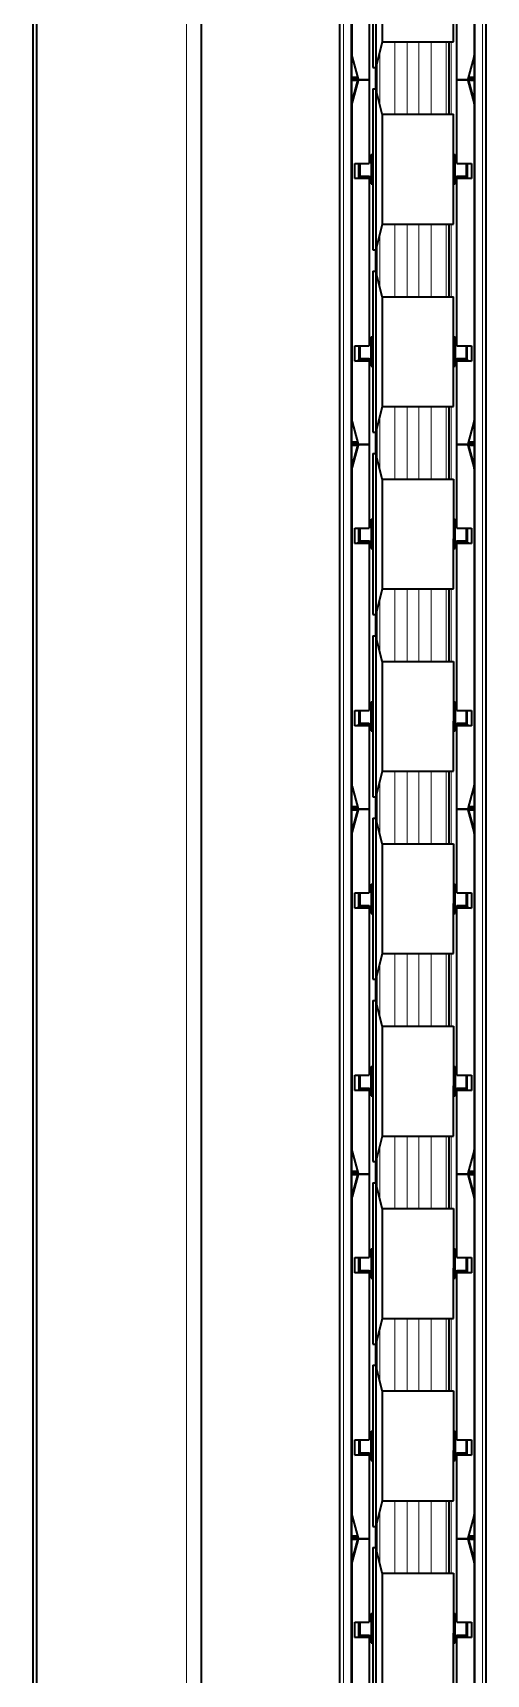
# Model space of a CAD drawing. Header units: inches. Extents: x 185496 to 352137, y 107182 to 179410.
# Drawn here: x 235319.7 to 235443.7, y 164242.8 to 164691.1 of the extents above; entities that cross this region are included whole.
import ezdxf

# ---------------------------------------------------------------- set-up
doc = ezdxf.new("R2010")
doc.units = ezdxf.units.IN
doc.header["$MEASUREMENT"] = 0

# ---------------------------------------------------------------- blocks, each defined once
blk = doc.blocks.new('liaojia')
at = {"color": 7, "lineweight": 35}
for p, q in [((800186.27, -280753.72), (800186.27, -279353.72)), ((800187.27, -280753.72), (800187.27, -279353.72)), ((800186.27, -280708.72), (800186.27, -279398.72)), ((800063.27, -279446.99), (800063.27, -280642.43)), ((800066.47, -279446.92), (800066.47, -280642.36)), ((800141.27, -280708.72), (800141.27, -279448.77)), ((800063.27, -279449.31), (800063.27, -280642.59)), ((800103.27, -279464.13), (800103.27, -280642.43))]:
    blk.add_line(p, q, dxfattribs=at)
at = {"color": 7, "lineweight": 13}
for p, q in [((800064.27, -279446.91), (800064.27, -280642.34)), ((800066.27, -279446.91), (800066.27, -280642.34)), ((800145.27, -280708.72), (800145.27, -279448.77)), ((800100.27, -279465.13), (800100.27, -280642.34)), ((800102.27, -279465.13), (800102.27, -280642.34))]:
    blk.add_line(p, q, dxfattribs=at)
at = {"color": 7, "lineweight": 35, "ltscale": 0.212965}
for p, q in [((800066.47, -279752.99), (800066.47, -279838.17)), ((800100.07, -279838.17), (800100.07, -279752.99)), ((800066.47, -279852.6), (800066.47, -279937.79)), ((800100.07, -279937.79), (800100.07, -279852.6)), ((800066.47, -279952.22), (800066.47, -280037.41)), ((800100.07, -280037.41), (800100.07, -279952.22)), ((800066.47, -280051.84), (800066.47, -280137.03)), ((800100.07, -280137.03), (800100.07, -280051.84)), ((800066.47, -280151.46), (800066.47, -280236.65)), ((800100.07, -280236.65), (800100.07, -280151.46)), ((800066.47, -280251.08), (800066.47, -280336.27)), ((800100.07, -280336.27), (800100.07, -280251.08))]:
    blk.add_line(p, q, dxfattribs=at)
at = {"color": 7, "lineweight": 35, "ltscale": 0.114064}
for p, q in [((800071.27, -279772.77), (800071.27, -279818.39)), ((800095.27, -279818.39), (800095.27, -279772.77)), ((800071.27, -279872.38), (800071.27, -279918.01)), ((800095.27, -279918.01), (800095.27, -279872.38)), ((800071.27, -279972), (800071.27, -280017.63)), ((800095.27, -280017.63), (800095.27, -279972)), ((800071.27, -280071.62), (800071.27, -280117.25)), ((800095.27, -280117.25), (800095.27, -280071.62)), ((800071.27, -280171.24), (800071.27, -280216.87)), ((800095.27, -280216.87), (800095.27, -280171.24))]:
    blk.add_line(p, q, dxfattribs=at)
at = {"color": 7, "lineweight": 35, "ltscale": 0.050206}
for p, q in [((800093.47, -279819.04), (800093.47, -279798.96)), ((800094.27, -279819.04), (800094.27, -279798.96)), ((800093.47, -279868.85), (800093.47, -279848.77)), ((800094.27, -279868.85), (800094.27, -279848.77)), ((800093.47, -279918.66), (800093.47, -279898.58)), ((800094.27, -279918.66), (800094.27, -279898.58)), ((800093.47, -279968.47), (800093.47, -279948.39)), ((800094.27, -279968.47), (800094.27, -279948.39)), ((800093.47, -280018.28), (800093.47, -279998.2)), ((800094.27, -280018.28), (800094.27, -279998.2)), ((800093.47, -280117.9), (800093.47, -280097.82)), ((800094.27, -280117.9), (800094.27, -280097.82)), ((800093.47, -280217.52), (800093.47, -280197.44)), ((800094.27, -280217.52), (800094.27, -280197.44))]:
    blk.add_line(p, q, dxfattribs=at)
at = {"color": 7, "lineweight": 35, "ltscale": 0.034232}
for p, q in [((800072.27, -279805.96), (800072.27, -279819.65)), ((800091.73, -279819.65), (800091.73, -279805.96)), ((800072.27, -279855.77), (800072.27, -279869.46)), ((800091.73, -279869.46), (800091.73, -279855.77)), ((800072.27, -279905.58), (800072.27, -279919.27)), ((800091.73, -279919.27), (800091.73, -279905.58)), ((800072.27, -279955.39), (800072.27, -279969.08)), ((800091.73, -279969.08), (800091.73, -279955.39)), ((800072.27, -280005.2), (800072.27, -280018.89)), ((800091.73, -280018.89), (800091.73, -280005.2)), ((800072.27, -280055.01), (800072.27, -280068.7)), ((800091.73, -280068.7), (800091.73, -280055.01)), ((800072.27, -280104.82), (800072.27, -280118.51)), ((800091.73, -280118.51), (800091.73, -280104.82)), ((800072.27, -280154.63), (800072.27, -280168.32)), ((800091.73, -280168.32), (800091.73, -280154.63)), ((800072.27, -280204.44), (800072.27, -280218.13)), ((800091.73, -280218.13), (800091.73, -280204.44)), ((800072.27, -280254.25), (800072.27, -280267.94)), ((800091.73, -280267.94), (800091.73, -280254.25))]:
    blk.add_line(p, q, dxfattribs=at)
at = {"color": 7, "lineweight": 35, "ltscale": 0.01046}
for p, q in [((800067.31, -279822.57), (800067.31, -279818.39)), ((800099.24, -279818.39), (800099.24, -279822.57)), ((800067.31, -279872.38), (800067.31, -279868.2)), ((800099.24, -279868.2), (800099.24, -279872.38)), ((800067.31, -279922.19), (800067.31, -279918.01)), ((800099.24, -279918.01), (800099.24, -279922.19)), ((800067.31, -279972), (800067.31, -279967.82)), ((800099.24, -279967.82), (800099.24, -279972)), ((800067.31, -280021.81), (800067.31, -280017.63)), ((800099.24, -280017.63), (800099.24, -280021.81)), ((800067.31, -280071.62), (800067.31, -280067.44)), ((800099.24, -280067.44), (800099.24, -280071.62)), ((800067.31, -280121.43), (800067.31, -280117.25)), ((800099.24, -280117.25), (800099.24, -280121.43)), ((800067.31, -280171.24), (800067.31, -280167.06)), ((800099.24, -280167.06), (800099.24, -280171.24)), ((800067.31, -280221.05), (800067.31, -280216.87)), ((800099.24, -280216.87), (800099.24, -280221.05))]:
    blk.add_line(p, q, dxfattribs=at)
at = {"color": 7, "lineweight": 35, "ltscale": 0.009914}
for p, q in [((800067.31, -279818.39), (800071.27, -279818.39)), ((800095.27, -279818.39), (800099.24, -279818.39)), ((800071.27, -279822.57), (800067.31, -279822.57)), ((800099.24, -279822.57), (800095.27, -279822.57)), ((800067.31, -279868.2), (800071.27, -279868.2)), ((800095.27, -279868.2), (800099.24, -279868.2)), ((800071.27, -279872.38), (800067.31, -279872.38)), ((800099.24, -279872.38), (800095.27, -279872.38)), ((800067.31, -279918.01), (800071.27, -279918.01)), ((800095.27, -279918.01), (800099.24, -279918.01)), ((800071.27, -279922.19), (800067.31, -279922.19)), ((800099.24, -279922.19), (800095.27, -279922.19)), ((800067.31, -279967.82), (800071.27, -279967.82)), ((800095.27, -279967.82), (800099.24, -279967.82)), ((800071.27, -279972), (800067.31, -279972)), ((800099.24, -279972), (800095.27, -279972)), ((800067.31, -280017.63), (800071.27, -280017.63)), ((800095.27, -280017.63), (800099.24, -280017.63)), ((800071.27, -280021.81), (800067.31, -280021.81)), ((800099.24, -280021.81), (800095.27, -280021.81)), ((800067.31, -280067.44), (800071.27, -280067.44)), ((800095.27, -280067.44), (800099.24, -280067.44)), ((800071.27, -280071.62), (800067.31, -280071.62)), ((800099.24, -280071.62), (800095.27, -280071.62)), ((800067.31, -280117.25), (800071.27, -280117.25)), ((800071.27, -280121.43), (800067.31, -280121.43)), ((800095.27, -280117.25), (800099.24, -280117.25)), ((800099.24, -280121.43), (800095.27, -280121.43)), ((800067.31, -280167.06), (800071.27, -280167.06)), ((800095.27, -280167.06), (800099.24, -280167.06)), ((800071.27, -280171.24), (800067.31, -280171.24)), ((800099.24, -280171.24), (800095.27, -280171.24)), ((800067.31, -280216.87), (800071.27, -280216.87)), ((800095.27, -280216.87), (800099.24, -280216.87)), ((800071.27, -280221.05), (800067.31, -280221.05)), ((800099.24, -280221.05), (800095.27, -280221.05))]:
    blk.add_line(p, q, dxfattribs=at)
at = {"color": 7, "lineweight": 35, "ltscale": 0.002965}
for p, q in [((800068.47, -279818.61), (800067.31, -279818.39)), ((800099.24, -279818.39), (800098.07, -279818.61)), ((800068.47, -279868.42), (800067.31, -279868.2)), ((800099.24, -279868.2), (800098.07, -279868.42)), ((800068.47, -279918.23), (800067.31, -279918.01)), ((800099.24, -279918.01), (800098.07, -279918.23)), ((800068.47, -279968.04), (800067.31, -279967.82)), ((800099.24, -279967.82), (800098.07, -279968.04)), ((800068.47, -280017.85), (800067.31, -280017.63)), ((800099.24, -280017.63), (800098.07, -280017.85)), ((800068.47, -280067.66), (800067.31, -280067.44)), ((800099.24, -280067.44), (800098.07, -280067.66)), ((800068.47, -280117.47), (800067.31, -280117.25)), ((800099.24, -280117.25), (800098.07, -280117.47)), ((800068.47, -280167.28), (800067.31, -280167.06)), ((800099.24, -280167.06), (800098.07, -280167.28)), ((800068.47, -280217.09), (800067.31, -280216.87)), ((800099.24, -280216.87), (800098.07, -280217.09))]:
    blk.add_line(p, q, dxfattribs=at)
at = {"color": 7, "lineweight": 35, "ltscale": 0.007}
for p, q in [((800068.47, -279818.61), (800071.27, -279818.61)), ((800098.07, -279818.61), (800095.27, -279818.61)), ((800068.47, -279868.42), (800071.27, -279868.42)), ((800095.27, -279868.42), (800098.07, -279868.42)), ((800068.47, -279918.23), (800071.27, -279918.23)), ((800098.07, -279918.23), (800095.27, -279918.23)), ((800068.47, -279968.04), (800071.27, -279968.04)), ((800095.27, -279968.04), (800098.07, -279968.04)), ((800068.47, -280017.85), (800071.27, -280017.85)), ((800098.07, -280017.85), (800095.27, -280017.85)), ((800068.47, -280067.66), (800071.27, -280067.66)), ((800095.27, -280067.66), (800098.07, -280067.66)), ((800068.47, -280117.47), (800071.27, -280117.47)), ((800098.07, -280117.47), (800095.27, -280117.47)), ((800068.47, -280167.28), (800071.27, -280167.28)), ((800095.27, -280167.28), (800098.07, -280167.28)), ((800068.47, -280217.09), (800071.27, -280217.09)), ((800098.07, -280217.09), (800095.27, -280217.09))]:
    blk.add_line(p, q, dxfattribs=at)
at = {"color": 7, "lineweight": 35, "ltscale": 0.009915}
for p, q in [((800068.47, -279822.57), (800068.47, -279818.61)), ((800098.07, -279818.61), (800098.07, -279822.57)), ((800068.47, -279868.42), (800068.47, -279872.38)), ((800098.07, -279872.38), (800098.07, -279868.42)), ((800068.47, -279922.19), (800068.47, -279918.23)), ((800098.07, -279918.23), (800098.07, -279922.19)), ((800068.47, -279968.04), (800068.47, -279972)), ((800098.07, -279972), (800098.07, -279968.04)), ((800068.47, -280021.81), (800068.47, -280017.85)), ((800098.07, -280017.85), (800098.07, -280021.81)), ((800068.47, -280067.66), (800068.47, -280071.62)), ((800098.07, -280071.62), (800098.07, -280067.66)), ((800068.47, -280121.43), (800068.47, -280117.47)), ((800098.07, -280117.47), (800098.07, -280121.43)), ((800068.47, -280167.28), (800068.47, -280171.24)), ((800098.07, -280171.24), (800098.07, -280167.28)), ((800068.47, -280221.05), (800068.47, -280217.09)), ((800098.07, -280217.09), (800098.07, -280221.05))]:
    blk.add_line(p, q, dxfattribs=at)
at = {"color": 7, "lineweight": 35, "ltscale": 0.000749969}
for p, q in [((800068.47, -279819.07), (800068.77, -279819.07)), ((800097.77, -279819.07), (800098.07, -279819.07)), ((800068.77, -279868.88), (800068.47, -279868.88)), ((800097.77, -279868.88), (800098.07, -279868.88)), ((800068.47, -279918.69), (800068.77, -279918.69)), ((800097.77, -279918.69), (800098.07, -279918.69)), ((800068.77, -279968.5), (800068.47, -279968.5)), ((800097.77, -279968.5), (800098.07, -279968.5)), ((800068.47, -280018.31), (800068.77, -280018.31)), ((800097.77, -280018.31), (800098.07, -280018.31)), ((800068.77, -280068.12), (800068.47, -280068.12)), ((800097.77, -280068.12), (800098.07, -280068.12)), ((800068.47, -280117.93), (800068.77, -280117.93)), ((800097.77, -280117.93), (800098.07, -280117.93)), ((800068.77, -280167.74), (800068.47, -280167.74)), ((800097.77, -280167.74), (800098.07, -280167.74)), ((800068.47, -280217.55), (800068.77, -280217.55)), ((800097.77, -280217.55), (800098.07, -280217.55))]:
    blk.add_line(p, q, dxfattribs=at)
at = {"color": 7, "lineweight": 35, "ltscale": 0.00625}
for p, q in [((800071.27, -279819.07), (800068.77, -279819.07)), ((800097.77, -279819.07), (800095.27, -279819.07)), ((800071.27, -279868.88), (800068.77, -279868.88)), ((800097.77, -279868.88), (800095.27, -279868.88)), ((800071.27, -279918.69), (800068.77, -279918.69)), ((800097.77, -279918.69), (800095.27, -279918.69)), ((800071.27, -279968.5), (800068.77, -279968.5)), ((800097.77, -279968.5), (800095.27, -279968.5)), ((800071.27, -280018.31), (800068.77, -280018.31)), ((800097.77, -280018.31), (800095.27, -280018.31)), ((800071.27, -280068.12), (800068.77, -280068.12)), ((800097.77, -280068.12), (800095.27, -280068.12)), ((800071.27, -280117.93), (800068.77, -280117.93)), ((800097.77, -280117.93), (800095.27, -280117.93)), ((800071.27, -280167.74), (800068.77, -280167.74)), ((800097.77, -280167.74), (800095.27, -280167.74)), ((800071.27, -280217.55), (800068.77, -280217.55)), ((800097.77, -280217.55), (800095.27, -280217.55))]:
    blk.add_line(p, q, dxfattribs=at)
at = {"color": 7, "lineweight": 35, "ltscale": 0.004288}
for p, q in [((800068.77, -279820.78), (800068.77, -279819.07)), ((800097.77, -279819.07), (800097.77, -279820.78))]:
    blk.add_line(p, q, dxfattribs=at)
at = {"color": 7, "lineweight": 35, "ltscale": 0.004478}
for p, q in [((800068.77, -279822.57), (800068.77, -279820.78)), ((800097.77, -279820.78), (800097.77, -279822.57)), ((800068.77, -279872.38), (800068.77, -279870.59)), ((800097.77, -279870.59), (800097.77, -279872.38)), ((800068.77, -279922.19), (800068.77, -279920.4)), ((800097.77, -279920.4), (800097.77, -279922.19)), ((800068.77, -279972), (800068.77, -279970.21)), ((800097.77, -279970.21), (800097.77, -279972)), ((800068.77, -280021.81), (800068.77, -280020.02)), ((800097.77, -280020.02), (800097.77, -280021.81)), ((800068.77, -280071.62), (800068.77, -280069.83)), ((800097.77, -280069.83), (800097.77, -280071.62)), ((800068.77, -280121.43), (800068.77, -280119.64)), ((800097.77, -280119.64), (800097.77, -280121.43)), ((800068.77, -280171.24), (800068.77, -280169.45)), ((800097.77, -280169.45), (800097.77, -280171.24)), ((800068.77, -280221.05), (800068.77, -280219.26)), ((800097.77, -280219.26), (800097.77, -280221.05))]:
    blk.add_line(p, q, dxfattribs=at)
at = {"color": 7, "lineweight": 35, "ltscale": 0.000555038}
for p, q in [((800071.27, -279818.39), (800071.27, -279818.61)), ((800095.27, -279818.61), (800095.27, -279818.39))]:
    blk.add_line(p, q, dxfattribs=at)
at = {"color": 7, "lineweight": 35, "ltscale": 0.001138}
for p, q in [((800071.27, -279818.61), (800071.27, -279819.07)), ((800095.27, -279819.07), (800095.27, -279818.61)), ((800071.27, -279868.42), (800071.27, -279868.88)), ((800095.27, -279868.88), (800095.27, -279868.42)), ((800071.27, -279918.23), (800071.27, -279918.69)), ((800095.27, -279918.69), (800095.27, -279918.23)), ((800071.27, -279968.04), (800071.27, -279968.5)), ((800095.27, -279968.5), (800095.27, -279968.04)), ((800071.27, -280017.85), (800071.27, -280018.31)), ((800095.27, -280018.31), (800095.27, -280017.85)), ((800071.27, -280067.66), (800071.27, -280068.12)), ((800095.27, -280068.12), (800095.27, -280067.66)), ((800071.27, -280117.47), (800071.27, -280117.93)), ((800095.27, -280117.93), (800095.27, -280117.47)), ((800071.27, -280167.28), (800071.27, -280167.74)), ((800095.27, -280167.74), (800095.27, -280167.28)), ((800071.27, -280217.09), (800071.27, -280217.55)), ((800095.27, -280217.55), (800095.27, -280217.09))]:
    blk.add_line(p, q, dxfattribs=at)
at = {"color": 7, "lineweight": 35, "ltscale": 0.00125}
for p, q in [((800071.77, -279818.96), (800071.27, -279818.96)), ((800072.27, -279816.96), (800071.77, -279816.96)), ((800094.77, -279816.96), (800094.27, -279816.96)), ((800095.27, -279818.96), (800094.77, -279818.96)), ((800071.77, -279822.96), (800071.27, -279822.96)), ((800072.27, -279824.96), (800071.77, -279824.96)), ((800094.77, -279824.96), (800094.27, -279824.96)), ((800095.27, -279822.96), (800094.77, -279822.96)), ((800071.77, -279868.77), (800071.27, -279868.77)), ((800072.27, -279866.77), (800071.77, -279866.77)), ((800094.77, -279866.77), (800094.27, -279866.77)), ((800095.27, -279868.77), (800094.77, -279868.77)), ((800071.77, -279872.77), (800071.27, -279872.77)), ((800072.27, -279874.77), (800071.77, -279874.77)), ((800094.77, -279874.77), (800094.27, -279874.77)), ((800095.27, -279872.77), (800094.77, -279872.77)), ((800071.77, -279918.58), (800071.27, -279918.58)), ((800072.27, -279916.58), (800071.77, -279916.58)), ((800094.77, -279916.58), (800094.27, -279916.58)), ((800095.27, -279918.58), (800094.77, -279918.58)), ((800071.77, -279922.58), (800071.27, -279922.58)), ((800095.27, -279922.58), (800094.77, -279922.58)), ((800072.27, -279924.58), (800071.77, -279924.58)), ((800094.77, -279924.58), (800094.27, -279924.58)), ((800071.77, -279968.39), (800071.27, -279968.39)), ((800072.27, -279966.39), (800071.77, -279966.39)), ((800094.77, -279966.39), (800094.27, -279966.39)), ((800095.27, -279968.39), (800094.77, -279968.39)), ((800071.77, -279972.39), (800071.27, -279972.39)), ((800095.27, -279972.39), (800094.77, -279972.39)), ((800072.27, -279974.39), (800071.77, -279974.39)), ((800094.77, -279974.39), (800094.27, -279974.39)), ((800071.77, -280018.2), (800071.27, -280018.2)), ((800072.27, -280016.2), (800071.77, -280016.2)), ((800094.77, -280016.2), (800094.27, -280016.2)), ((800095.27, -280018.2), (800094.77, -280018.2)), ((800071.77, -280022.2), (800071.27, -280022.2)), ((800095.27, -280022.2), (800094.77, -280022.2)), ((800072.27, -280024.2), (800071.77, -280024.2)), ((800094.77, -280024.2), (800094.27, -280024.2)), ((800072.27, -280066.01), (800071.77, -280066.01)), ((800094.77, -280066.01), (800094.27, -280066.01)), ((800071.77, -280068.01), (800071.27, -280068.01)), ((800071.77, -280072.01), (800071.27, -280072.01)), ((800095.27, -280068.01), (800094.77, -280068.01)), ((800095.27, -280072.01), (800094.77, -280072.01)), ((800072.27, -280074.01), (800071.77, -280074.01)), ((800094.77, -280074.01), (800094.27, -280074.01)), ((800072.27, -280115.82), (800071.77, -280115.82)), ((800094.77, -280115.82), (800094.27, -280115.82)), ((800071.77, -280117.82), (800071.27, -280117.82)), ((800095.27, -280117.82), (800094.77, -280117.82)), ((800071.77, -280121.82), (800071.27, -280121.82)), ((800072.27, -280123.82), (800071.77, -280123.82)), ((800094.77, -280123.82), (800094.27, -280123.82)), ((800095.27, -280121.82), (800094.77, -280121.82)), ((800072.27, -280165.63), (800071.77, -280165.63)), ((800094.77, -280165.63), (800094.27, -280165.63)), ((800071.77, -280167.63), (800071.27, -280167.63)), ((800095.27, -280167.63), (800094.77, -280167.63)), ((800071.77, -280171.63), (800071.27, -280171.63)), ((800072.27, -280173.63), (800071.77, -280173.63)), ((800094.77, -280173.63), (800094.27, -280173.63)), ((800095.27, -280171.63), (800094.77, -280171.63)), ((800072.27, -280215.44), (800071.77, -280215.44)), ((800094.77, -280215.44), (800094.27, -280215.44)), ((800071.77, -280217.44), (800071.27, -280217.44)), ((800095.27, -280217.44), (800094.77, -280217.44)), ((800071.77, -280221.44), (800071.27, -280221.44)), ((800072.27, -280223.44), (800071.77, -280223.44)), ((800094.77, -280223.44), (800094.27, -280223.44)), ((800095.27, -280221.44), (800094.77, -280221.44))]:
    blk.add_line(p, q, dxfattribs=at)
at = {"color": 7, "lineweight": 35, "ltscale": 0.009129}
for p, q in [((800071.77, -279816.96), (800071.77, -279820.61)), ((800094.77, -279820.61), (800094.77, -279816.96)), ((800071.77, -280016.2), (800071.77, -280019.85)), ((800094.77, -280019.85), (800094.77, -280016.2)), ((800071.77, -280215.44), (800071.77, -280219.09)), ((800094.77, -280219.09), (800094.77, -280215.44))]:
    blk.add_line(p, q, dxfattribs=at)
at = {"color": 7, "lineweight": 35, "ltscale": 0.010872}
for p, q in [((800071.77, -279820.61), (800071.77, -279824.96)), ((800094.77, -279824.96), (800094.77, -279820.61)), ((800071.77, -279874.77), (800071.77, -279870.42)), ((800094.77, -279870.42), (800094.77, -279874.77)), ((800071.77, -279920.23), (800071.77, -279924.58)), ((800094.77, -279924.58), (800094.77, -279920.23)), ((800071.77, -279974.39), (800071.77, -279970.04)), ((800094.77, -279970.04), (800094.77, -279974.39)), ((800071.77, -280019.85), (800071.77, -280024.2)), ((800094.77, -280024.2), (800094.77, -280019.85)), ((800071.77, -280074.01), (800071.77, -280069.66)), ((800094.77, -280069.66), (800094.77, -280074.01)), ((800071.77, -280119.47), (800071.77, -280123.82)), ((800094.77, -280123.82), (800094.77, -280119.47)), ((800071.77, -280173.63), (800071.77, -280169.28)), ((800094.77, -280169.28), (800094.77, -280173.63)), ((800071.77, -280219.09), (800071.77, -280223.44)), ((800094.77, -280223.44), (800094.77, -280219.09))]:
    blk.add_line(p, q, dxfattribs=at)
at = {"color": 7, "lineweight": 35, "ltscale": 0.040768}
for p, q in [((800072.27, -279835.96), (800072.27, -279819.65)), ((800091.73, -279835.96), (800091.73, -279819.65)), ((800072.27, -279885.77), (800072.27, -279869.46)), ((800091.73, -279885.77), (800091.73, -279869.46)), ((800072.27, -279935.58), (800072.27, -279919.27)), ((800091.73, -279935.58), (800091.73, -279919.27)), ((800072.27, -279985.39), (800072.27, -279969.08)), ((800091.73, -279985.39), (800091.73, -279969.08)), ((800072.27, -280035.2), (800072.27, -280018.89)), ((800091.73, -280035.2), (800091.73, -280018.89)), ((800072.27, -280085.01), (800072.27, -280068.7)), ((800091.73, -280085.01), (800091.73, -280068.7)), ((800072.27, -280134.82), (800072.27, -280118.51)), ((800091.73, -280134.82), (800091.73, -280118.51)), ((800072.27, -280168.32), (800072.27, -280184.63)), ((800091.73, -280184.63), (800091.73, -280168.32)), ((800072.27, -280218.13), (800072.27, -280234.44)), ((800091.73, -280234.44), (800091.73, -280218.13))]:
    blk.add_line(p, q, dxfattribs=at)
at = {"color": 7, "lineweight": 35, "ltscale": 0.059793}
for p, q in [((800093.47, -279842.96), (800093.47, -279819.04)), ((800094.27, -279842.96), (800094.27, -279819.04)), ((800093.47, -279892.77), (800093.47, -279868.85)), ((800094.27, -279892.77), (800094.27, -279868.85)), ((800093.47, -279942.58), (800093.47, -279918.66)), ((800094.27, -279942.58), (800094.27, -279918.66)), ((800093.47, -279992.39), (800093.47, -279968.47)), ((800094.27, -279992.39), (800094.27, -279968.47)), ((800093.47, -280092.01), (800093.47, -280068.09)), ((800094.27, -280092.01), (800094.27, -280068.09)), ((800093.47, -280191.63), (800093.47, -280167.71)), ((800094.27, -280191.63), (800094.27, -280167.71))]:
    blk.add_line(p, q, dxfattribs=at)
at = {"color": 7, "lineweight": 35, "ltscale": 0.057032}
for p, q in [((800071.27, -279822.57), (800071.27, -279845.39)), ((800095.27, -279845.39), (800095.27, -279822.57)), ((800071.27, -279845.39), (800071.27, -279868.2)), ((800095.27, -279868.2), (800095.27, -279845.39)), ((800071.27, -279922.19), (800071.27, -279945.01)), ((800095.27, -279945.01), (800095.27, -279922.19)), ((800071.27, -279945.01), (800071.27, -279967.82)), ((800095.27, -279967.82), (800095.27, -279945.01)), ((800071.27, -280021.81), (800071.27, -280044.63)), ((800095.27, -280044.63), (800095.27, -280021.81)), ((800071.27, -280044.63), (800071.27, -280067.44)), ((800095.27, -280067.44), (800095.27, -280044.63)), ((800071.27, -280121.43), (800071.27, -280144.25)), ((800095.27, -280144.25), (800095.27, -280121.43)), ((800071.27, -280144.25), (800071.27, -280167.06)), ((800095.27, -280167.06), (800095.27, -280144.25)), ((800071.27, -280221.05), (800071.27, -280243.87)), ((800095.27, -280243.87), (800095.27, -280221.05)), ((800071.27, -280243.87), (800071.27, -280266.68)), ((800095.27, -280266.68), (800095.27, -280243.87))]:
    blk.add_line(p, q, dxfattribs=at)
at = {"color": 7, "lineweight": 35, "ltscale": 4.15802e-05}
for p, q in [((800066.47, -279838.17), (800066.47, -279838.19)), ((800066.47, -279937.79), (800066.47, -279937.81)), ((800066.47, -280137.03), (800066.47, -280137.05))]:
    blk.add_line(p, q, dxfattribs=at)
at = {"color": 7, "lineweight": 35, "ltscale": 0.048637}
for p, q in [((800091.73, -279835.96), (800072.27, -279835.96)), ((800091.73, -279855.77), (800072.27, -279855.77)), ((800091.73, -279885.77), (800072.27, -279885.77)), ((800091.73, -279905.58), (800072.27, -279905.58)), ((800091.73, -279935.58), (800072.27, -279935.58)), ((800091.73, -279955.39), (800072.27, -279955.39)), ((800091.73, -279985.39), (800072.27, -279985.39)), ((800091.73, -280005.2), (800072.27, -280005.2)), ((800091.73, -280035.2), (800072.27, -280035.2)), ((800091.73, -280055.01), (800072.27, -280055.01)), ((800091.73, -280085.01), (800072.27, -280085.01)), ((800091.73, -280104.82), (800072.27, -280104.82)), ((800091.73, -280134.82), (800072.27, -280134.82)), ((800091.73, -280154.63), (800072.27, -280154.63)), ((800091.73, -280184.63), (800072.27, -280184.63)), ((800091.73, -280204.44), (800072.27, -280204.44)), ((800091.73, -280234.44), (800072.27, -280234.44)), ((800091.73, -280254.25), (800072.27, -280254.25))]:
    blk.add_line(p, q, dxfattribs=at)
at = {"color": 7, "lineweight": 13, "ltscale": 0.049524}
for p, q in [((800072.87, -279835.96), (800072.87, -279855.77)), ((800074.19, -279835.96), (800074.19, -279855.77)), ((800078.31, -279835.96), (800078.31, -279855.77)), ((800081.67, -279835.96), (800081.67, -279855.77)), ((800084.88, -279835.96), (800084.88, -279855.77)), ((800088.24, -279835.96), (800088.24, -279855.77)), ((800072.87, -279885.77), (800072.87, -279905.58)), ((800074.19, -279885.77), (800074.19, -279905.58)), ((800078.31, -279885.77), (800078.31, -279905.58)), ((800081.67, -279885.77), (800081.67, -279905.58)), ((800084.88, -279885.77), (800084.88, -279905.58)), ((800088.24, -279885.77), (800088.24, -279905.58)), ((800072.87, -279935.58), (800072.87, -279955.39)), ((800074.19, -279935.58), (800074.19, -279955.39)), ((800078.31, -279935.58), (800078.31, -279955.39)), ((800081.67, -279935.58), (800081.67, -279955.39)), ((800084.88, -279935.58), (800084.88, -279955.39)), ((800088.24, -279935.58), (800088.24, -279955.39)), ((800072.87, -279985.39), (800072.87, -280005.2)), ((800074.19, -279985.39), (800074.19, -280005.2)), ((800078.31, -279985.39), (800078.31, -280005.2)), ((800081.67, -279985.39), (800081.67, -280005.2)), ((800084.88, -279985.39), (800084.88, -280005.2)), ((800088.24, -279985.39), (800088.24, -280005.2)), ((800072.87, -280035.2), (800072.87, -280055.01)), ((800074.19, -280035.2), (800074.19, -280055.01)), ((800078.31, -280035.2), (800078.31, -280055.01)), ((800081.67, -280035.2), (800081.67, -280055.01)), ((800084.88, -280035.2), (800084.88, -280055.01)), ((800088.24, -280035.2), (800088.24, -280055.01)), ((800072.87, -280085.01), (800072.87, -280104.82)), ((800074.19, -280085.01), (800074.19, -280104.82)), ((800078.31, -280085.01), (800078.31, -280104.82)), ((800081.67, -280085.01), (800081.67, -280104.82)), ((800084.88, -280085.01), (800084.88, -280104.82)), ((800088.24, -280085.01), (800088.24, -280104.82)), ((800072.87, -280134.82), (800072.87, -280154.63)), ((800074.19, -280134.82), (800074.19, -280154.63)), ((800078.31, -280134.82), (800078.31, -280154.63)), ((800081.67, -280134.82), (800081.67, -280154.63)), ((800084.88, -280134.82), (800084.88, -280154.63)), ((800088.24, -280134.82), (800088.24, -280154.63)), ((800072.87, -280184.63), (800072.87, -280204.44)), ((800074.19, -280184.63), (800074.19, -280204.44)), ((800078.31, -280184.63), (800078.31, -280204.44)), ((800081.67, -280184.63), (800081.67, -280204.44)), ((800084.88, -280184.63), (800084.88, -280204.44)), ((800088.24, -280184.63), (800088.24, -280204.44)), ((800072.87, -280234.44), (800072.87, -280254.25)), ((800074.19, -280234.44), (800074.19, -280254.25)), ((800078.31, -280234.44), (800078.31, -280254.25)), ((800081.67, -280234.44), (800081.67, -280254.25)), ((800084.88, -280234.44), (800084.88, -280254.25)), ((800088.24, -280234.44), (800088.24, -280254.25))]:
    blk.add_line(p, q, dxfattribs=at)
at = {"color": 7, "lineweight": 35, "ltscale": 0.049524}
for p, q in [((800073.37, -279835.96), (800073.37, -279855.77)), ((800073.37, -279885.77), (800073.37, -279905.58)), ((800073.37, -279935.58), (800073.37, -279955.39)), ((800073.37, -279985.39), (800073.37, -280005.2)), ((800073.37, -280035.2), (800073.37, -280055.01)), ((800073.37, -280085.01), (800073.37, -280104.82)), ((800073.37, -280134.82), (800073.37, -280154.63)), ((800073.37, -280184.63), (800073.37, -280204.44)), ((800073.37, -280234.44), (800073.37, -280254.25))]:
    blk.add_line(p, q, dxfattribs=at)
at = {"color": 7, "lineweight": 35, "ltscale": 0.018036}
for p, q in [((800091.73, -279835.96), (800093.47, -279842.96)), ((800091.73, -279855.77), (800093.47, -279848.77)), ((800091.73, -279885.77), (800093.47, -279892.77)), ((800091.73, -279905.58), (800093.47, -279898.58)), ((800091.73, -279935.58), (800093.47, -279942.58)), ((800091.73, -279955.39), (800093.47, -279948.39)), ((800091.73, -279985.39), (800093.47, -279992.39)), ((800091.73, -280005.2), (800093.47, -279998.2)), ((800091.73, -280035.2), (800093.47, -280042.2)), ((800091.73, -280055.01), (800093.47, -280048.01)), ((800091.73, -280085.01), (800093.47, -280092.01)), ((800091.73, -280104.82), (800093.47, -280097.82)), ((800091.73, -280134.82), (800093.47, -280141.82)), ((800091.73, -280154.63), (800093.47, -280147.63)), ((800091.73, -280184.63), (800093.47, -280191.63)), ((800091.73, -280204.44), (800093.47, -280197.44)), ((800091.73, -280234.44), (800093.47, -280241.44)), ((800091.73, -280254.25), (800093.47, -280247.25))]:
    blk.add_line(p, q, dxfattribs=at)
at = {"color": 7, "lineweight": 13, "ltscale": 0.036825}
for p, q in [((800092.36, -279838.5), (800092.36, -279853.23)), ((800092.36, -279888.31), (800092.36, -279903.04)), ((800092.36, -279938.12), (800092.36, -279952.85)), ((800092.36, -279987.93), (800092.36, -280002.66)), ((800092.36, -280037.74), (800092.36, -280052.47)), ((800092.36, -280087.55), (800092.36, -280102.28)), ((800092.36, -280137.36), (800092.36, -280152.09)), ((800092.36, -280187.17), (800092.36, -280201.9)), ((800092.36, -280236.98), (800092.36, -280251.71))]:
    blk.add_line(p, q, dxfattribs=at)
at = {"color": 7, "lineweight": 35, "ltscale": 0.000675201}
blk.add_line((800100.07, -279838.44), (800100.07, -279838.17), dxfattribs=at)
at = {"color": 7, "lineweight": 35, "ltscale": 0.036052}
for p, q in [((800100.07, -279838.18), (800100.07, -279852.6)), ((800100.07, -279937.8), (800100.07, -279952.22)), ((800100.07, -280037.42), (800100.07, -280051.84)), ((800100.07, -280137.04), (800100.07, -280151.46)), ((800100.07, -280236.66), (800100.07, -280251.08))]:
    blk.add_line(p, q, dxfattribs=at)
at = {"color": 7, "lineweight": 35, "ltscale": 0.015631}
for p, q in [((800066.61, -279839.2), (800068.23, -279845.24)), ((800098.31, -279845.24), (800099.94, -279839.2)), ((800068.23, -279845.54), (800066.61, -279851.57)), ((800099.94, -279851.57), (800098.31, -279845.54)), ((800066.61, -279938.82), (800068.23, -279944.86)), ((800098.31, -279944.86), (800099.94, -279938.82)), ((800068.23, -279945.15), (800066.61, -279951.19)), ((800099.94, -279951.19), (800098.31, -279945.15)), ((800066.61, -280038.44), (800068.23, -280044.48)), ((800098.31, -280044.48), (800099.94, -280038.44)), ((800068.23, -280044.77), (800066.61, -280050.81)), ((800099.94, -280050.81), (800098.31, -280044.77)), ((800066.61, -280138.06), (800068.23, -280144.1)), ((800098.31, -280144.1), (800099.94, -280138.06)), ((800068.23, -280144.39), (800066.61, -280150.43)), ((800099.94, -280150.43), (800098.31, -280144.39)), ((800066.61, -280237.68), (800068.23, -280243.72)), ((800098.31, -280243.72), (800099.94, -280237.68)), ((800068.23, -280244.01), (800066.61, -280250.05)), ((800099.94, -280250.05), (800098.31, -280244.01))]:
    blk.add_line(p, q, dxfattribs=at)
at = {"color": 7, "lineweight": 13, "ltscale": 0.000675201}
for p, q in [((800066.61, -279839.47), (800066.61, -279839.2)), ((800099.94, -279839.2), (800099.94, -279839.47))]:
    blk.add_line(p, q, dxfattribs=at)
at = {"color": 7, "lineweight": 35, "ltscale": 0.014724}
for p, q in [((800068.14, -279845.16), (800066.61, -279839.47)), ((800099.94, -279839.47), (800098.41, -279845.16)), ((800068.14, -279944.78), (800066.61, -279939.09)), ((800099.94, -279939.09), (800098.41, -279944.78)), ((800068.14, -280243.64), (800066.61, -280237.95)), ((800099.94, -280237.95), (800098.41, -280243.64))]:
    blk.add_line(p, q, dxfattribs=at)
at = {"color": 7, "lineweight": 35, "ltscale": 0.020541}
for p, q in [((800093.17, -279841.75), (800093.17, -279849.97)), ((800093.17, -279891.56), (800093.17, -279899.78)), ((800093.17, -279941.37), (800093.17, -279949.59)), ((800093.17, -279991.18), (800093.17, -279999.4)), ((800093.17, -280040.99), (800093.17, -280049.21)), ((800093.17, -280090.8), (800093.17, -280099.02)), ((800093.17, -280140.61), (800093.17, -280148.83)), ((800093.17, -280190.42), (800093.17, -280198.64)), ((800093.17, -280240.23), (800093.17, -280248.45))]:
    blk.add_line(p, q, dxfattribs=at)
at = {"color": 7, "lineweight": 35, "ltscale": 0.002}
for p, q in [((800094.27, -279842.96), (800093.47, -279842.96)), ((800094.27, -279848.77), (800093.47, -279848.77)), ((800094.27, -279892.77), (800093.47, -279892.77)), ((800094.27, -279898.58), (800093.47, -279898.58)), ((800094.27, -279942.58), (800093.47, -279942.58)), ((800094.27, -279948.39), (800093.47, -279948.39)), ((800094.27, -279992.39), (800093.47, -279992.39)), ((800094.27, -279998.2), (800093.47, -279998.2)), ((800094.27, -280042.2), (800093.47, -280042.2)), ((800094.27, -280048.01), (800093.47, -280048.01)), ((800094.27, -280092.01), (800093.47, -280092.01)), ((800094.27, -280097.82), (800093.47, -280097.82)), ((800094.27, -280141.82), (800093.47, -280141.82)), ((800094.27, -280147.63), (800093.47, -280147.63)), ((800094.27, -280191.63), (800093.47, -280191.63)), ((800094.27, -280197.44), (800093.47, -280197.44)), ((800094.27, -280241.44), (800093.47, -280241.44)), ((800094.27, -280247.25), (800093.47, -280247.25))]:
    blk.add_line(p, q, dxfattribs=at)
at = {"color": 7, "lineweight": 13, "ltscale": 0.014524}
for p, q in [((800093.67, -279842.96), (800093.67, -279848.77)), ((800093.67, -279892.77), (800093.67, -279898.58)), ((800093.67, -279942.58), (800093.67, -279948.39)), ((800093.67, -279992.39), (800093.67, -279998.2)), ((800093.67, -280042.2), (800093.67, -280048.01)), ((800093.67, -280092.01), (800093.67, -280097.82)), ((800093.67, -280141.82), (800093.67, -280147.63)), ((800093.67, -280191.63), (800093.67, -280197.44)), ((800093.67, -280241.44), (800093.67, -280247.25))]:
    blk.add_line(p, q, dxfattribs=at)
at = {"color": 7, "lineweight": 35, "ltscale": 0.000635622}
for p, q in [((800066.54, -279845.16), (800066.47, -279844.91)), ((800066.47, -279846.4), (800066.54, -279846.16)), ((800100.07, -279844.91), (800100.01, -279845.16)), ((800100.01, -279846.16), (800100.07, -279846.4)), ((800066.54, -279944.78), (800066.47, -279944.53)), ((800100.07, -279944.53), (800100.01, -279944.78)), ((800066.47, -280045.64), (800066.54, -280045.4)), ((800100.01, -280045.4), (800100.07, -280045.64)), ((800066.47, -280244.88), (800066.54, -280244.63)), ((800100.01, -280244.63), (800100.07, -280244.88))]:
    blk.add_line(p, q, dxfattribs=at)
at = {"color": 7, "lineweight": 35, "ltscale": 0.001135}
for p, q in [((800066.47, -279845.48), (800066.6, -279845.92)), ((800099.95, -279845.92), (800100.07, -279845.48)), ((800066.47, -279945.1), (800066.6, -279945.54)), ((800099.95, -279945.54), (800100.07, -279945.1)), ((800066.47, -280044.72), (800066.6, -280045.16)), ((800099.95, -280045.16), (800100.07, -280044.72)), ((800066.47, -280144.34), (800066.6, -280144.78)), ((800099.95, -280144.78), (800100.07, -280144.34)), ((800066.47, -280243.96), (800066.6, -280244.4)), ((800099.95, -280244.4), (800100.07, -280243.96))]:
    blk.add_line(p, q, dxfattribs=at)
at = {"color": 7, "lineweight": 35, "ltscale": 0.004}
for p, q in [((800066.54, -279845.16), (800068.14, -279845.16)), ((800098.41, -279845.16), (800100.01, -279845.16)), ((800066.54, -279944.78), (800068.14, -279944.78)), ((800098.41, -279944.78), (800100.01, -279944.78)), ((800066.54, -280044.4), (800068.14, -280044.4)), ((800098.41, -280044.4), (800100.01, -280044.4)), ((800066.54, -280144.02), (800068.14, -280144.02)), ((800098.41, -280144.02), (800100.01, -280144.02)), ((800066.54, -280243.64), (800068.14, -280243.64)), ((800098.41, -280243.64), (800100.01, -280243.64))]:
    blk.add_line(p, q, dxfattribs=at)
at = {"color": 7, "lineweight": 35, "ltscale": 0.000696945}
for p, q in [((800066.54, -279845.44), (800066.54, -279845.16)), ((800100.01, -279845.16), (800100.01, -279845.44))]:
    blk.add_line(p, q, dxfattribs=at)
at = {"color": 7, "lineweight": 35, "ltscale": 0.004222}
for p, q in [((800068.23, -279845.44), (800066.54, -279845.44)), ((800100.01, -279845.44), (800098.32, -279845.44)), ((800068.23, -279945.06), (800066.54, -279945.06)), ((800100.01, -279945.06), (800098.32, -279945.06)), ((800068.23, -280044.68), (800066.54, -280044.68)), ((800100.01, -280044.68), (800098.32, -280044.68)), ((800068.23, -280144.3), (800066.54, -280144.3)), ((800100.01, -280144.3), (800098.32, -280144.3)), ((800068.23, -280243.92), (800066.54, -280243.92)), ((800100.01, -280243.92), (800098.32, -280243.92))]:
    blk.add_line(p, q, dxfattribs=at)
at = {"color": 7, "lineweight": 35, "ltscale": 0.00129}
for p, q in [((800066.67, -279845.94), (800066.54, -279845.44)), ((800100.01, -279845.44), (800099.87, -279845.94)), ((800066.67, -279945.56), (800066.54, -279945.06)), ((800100.01, -279945.06), (800099.87, -279945.56)), ((800066.67, -280045.18), (800066.54, -280044.68)), ((800100.01, -280044.68), (800099.87, -280045.18)), ((800066.67, -280144.8), (800066.54, -280144.3)), ((800100.01, -280144.3), (800099.87, -280144.8)), ((800066.67, -280244.41), (800066.54, -280243.92)), ((800100.01, -280243.92), (800099.87, -280244.41))]:
    blk.add_line(p, q, dxfattribs=at)
at = {"color": 7, "lineweight": 35, "ltscale": 0.003818}
for p, q in [((800068.07, -279846.16), (800066.54, -279846.16)), ((800100.01, -279846.16), (800098.48, -279846.16)), ((800068.07, -279945.78), (800066.54, -279945.78)), ((800100.01, -279945.78), (800098.48, -279945.78)), ((800068.07, -280045.4), (800066.54, -280045.4)), ((800100.01, -280045.4), (800098.48, -280045.4)), ((800068.07, -280145.01), (800066.54, -280145.01)), ((800100.01, -280145.01), (800098.48, -280145.01)), ((800068.07, -280244.63), (800066.54, -280244.63)), ((800100.01, -280244.63), (800098.48, -280244.63))]:
    blk.add_line(p, q, dxfattribs=at)
at = {"color": 7, "lineweight": 13, "ltscale": 0.000175476}
for p, q in [((800066.6, -279845.85), (800066.6, -279845.92)), ((800099.95, -279845.85), (800099.95, -279845.92)), ((800066.6, -280045.09), (800066.6, -280045.16)), ((800099.95, -280045.09), (800099.95, -280045.16)), ((800066.6, -280144.71), (800066.6, -280144.78)), ((800099.95, -280144.71), (800099.95, -280144.78)), ((800066.6, -280244.33), (800066.6, -280244.4)), ((800099.95, -280244.33), (800099.95, -280244.4))]:
    blk.add_line(p, q, dxfattribs=at)
at = {"color": 7, "lineweight": 35, "ltscale": 0.000493763}
for p, q in [((800066.6, -279845.85), (800066.65, -279846.04)), ((800066.6, -280045.09), (800066.65, -280045.28)), ((800066.6, -280144.71), (800066.65, -280144.9)), ((800066.6, -280244.33), (800066.65, -280244.52))]:
    blk.add_line(p, q, dxfattribs=at)
at = {"color": 7, "lineweight": 35, "ltscale": 0.000567335}
for p, q in [((800066.62, -279846.16), (800066.67, -279845.94)), ((800066.62, -280045.4), (800066.67, -280045.18))]:
    blk.add_line(p, q, dxfattribs=at)
at = {"color": 7, "lineweight": 35, "ltscale": 0.00363}
for p, q in [((800066.67, -279845.94), (800068.13, -279845.94)), ((800068.13, -279845.94), (800066.67, -279845.94)), ((800066.67, -279945.56), (800068.13, -279945.56)), ((800068.13, -279945.56), (800066.67, -279945.56)), ((800066.67, -280045.18), (800068.13, -280045.18)), ((800068.13, -280045.18), (800066.67, -280045.18)), ((800066.67, -280144.8), (800068.13, -280144.8)), ((800068.13, -280144.8), (800066.67, -280144.8)), ((800066.67, -280244.41), (800068.13, -280244.41)), ((800068.13, -280244.41), (800066.67, -280244.41))]:
    blk.add_line(p, q, dxfattribs=at)
at = {"color": 7, "lineweight": 35, "ltscale": 0.000907396}
blk.add_line((800068.23, -279845.46), (800068.14, -279845.11), dxfattribs=at)
at = {"color": 7, "lineweight": 35, "ltscale": 0.000130844}
for p, q in [((800068.14, -279845.16), (800068.14, -279845.11)), ((800098.41, -279845.11), (800098.41, -279845.16)), ((800068.14, -279944.78), (800068.14, -279944.73)), ((800098.41, -279944.73), (800098.41, -279944.78))]:
    blk.add_line(p, q, dxfattribs=at)
at = {"color": 7, "lineweight": 13, "ltscale": 0.000544739}
for p, q in [((800068.23, -279845.24), (800068.23, -279845.46)), ((800098.31, -279845.46), (800098.31, -279845.24)), ((800068.23, -280044.48), (800068.23, -280044.7)), ((800098.31, -280044.7), (800098.31, -280044.48)), ((800068.23, -280144.1), (800068.23, -280144.32)), ((800098.31, -280144.32), (800098.31, -280144.1)), ((800068.23, -280243.72), (800068.23, -280243.94)), ((800098.31, -280243.94), (800098.31, -280243.72))]:
    blk.add_line(p, q, dxfattribs=at)
at = {"color": 7, "lineweight": 35, "ltscale": 0.007116}
for p, q in [((800071.27, -279845.39), (800068.43, -279845.39)), ((800068.43, -279845.39), (800071.27, -279845.39)), ((800071.27, -279945.01), (800068.43, -279945.01)), ((800068.43, -279945.01), (800071.27, -279945.01)), ((800071.27, -280044.63), (800068.43, -280044.63)), ((800068.43, -280044.63), (800071.27, -280044.63)), ((800071.27, -280144.25), (800068.43, -280144.25)), ((800068.43, -280144.25), (800071.27, -280144.25)), ((800071.27, -280243.87), (800068.43, -280243.87)), ((800068.43, -280243.87), (800071.27, -280243.87))]:
    blk.add_line(p, q, dxfattribs=at)
at = {"color": 7, "lineweight": 35, "ltscale": 0.007117}
for p, q in [((800098.12, -279845.39), (800095.27, -279845.39)), ((800095.27, -279845.39), (800098.12, -279845.39)), ((800098.12, -279945.01), (800095.27, -279945.01)), ((800095.27, -279945.01), (800098.12, -279945.01)), ((800098.12, -280044.63), (800095.27, -280044.63)), ((800095.27, -280044.63), (800098.12, -280044.63)), ((800098.12, -280144.25), (800095.27, -280144.25)), ((800095.27, -280144.25), (800098.12, -280144.25)), ((800098.12, -280243.87), (800095.27, -280243.87)), ((800095.27, -280243.87), (800098.12, -280243.87))]:
    blk.add_line(p, q, dxfattribs=at)
at = {"color": 7, "lineweight": 35, "ltscale": 0.000544739}
for p, q in [((800095.27, -279845.61), (800095.27, -279845.39)), ((800095.27, -279945.23), (800095.27, -279945.01)), ((800095.27, -280044.84), (800095.27, -280044.63)), ((800095.27, -280244.08), (800095.27, -280243.87))]:
    blk.add_line(p, q, dxfattribs=at)
at = {"color": 7, "lineweight": 35, "ltscale": 0.000828171}
for p, q in [((800095.27, -279845.94), (800095.27, -279845.61)), ((800095.27, -280045.18), (800095.27, -280044.84)), ((800095.27, -280144.8), (800095.27, -280144.46))]:
    blk.add_line(p, q, dxfattribs=at)
at = {"color": 7, "lineweight": 35, "ltscale": 0.000522995}
for p, q in [((800095.27, -279846.15), (800095.27, -279845.94)), ((800095.27, -279945.77), (800095.27, -279945.56)), ((800095.27, -280145), (800095.27, -280144.8)), ((800095.27, -280244.62), (800095.27, -280244.41))]:
    blk.add_line(p, q, dxfattribs=at)
at = {"color": 7, "lineweight": 35, "ltscale": 0.000907297}
blk.add_line((800098.41, -279845.11), (800098.31, -279845.46), dxfattribs=at)
at = {"color": 7, "lineweight": 35, "ltscale": 0.003631}
for p, q in [((800098.42, -279845.94), (800099.87, -279845.94)), ((800099.87, -279845.94), (800098.42, -279845.94)), ((800098.42, -279945.56), (800099.87, -279945.56)), ((800099.87, -279945.56), (800098.42, -279945.56)), ((800098.42, -280045.18), (800099.87, -280045.18)), ((800099.87, -280045.18), (800098.42, -280045.18)), ((800098.42, -280144.8), (800099.87, -280144.8)), ((800099.87, -280144.8), (800098.42, -280144.8)), ((800098.42, -280244.41), (800099.87, -280244.41)), ((800099.87, -280244.41), (800098.42, -280244.41))]:
    blk.add_line(p, q, dxfattribs=at)
at = {"color": 7, "lineweight": 35, "ltscale": 0.000567236}
for p, q in [((800099.87, -279845.94), (800099.93, -279846.16)), ((800099.87, -280045.18), (800099.93, -280045.4))]:
    blk.add_line(p, q, dxfattribs=at)
at = {"color": 7, "lineweight": 35, "ltscale": 0.000493862}
for p, q in [((800099.9, -279846.04), (800099.95, -279845.85)), ((800099.9, -280045.28), (800099.95, -280045.09)), ((800099.9, -280144.9), (800099.95, -280144.71)), ((800099.9, -280244.52), (800099.95, -280244.33))]:
    blk.add_line(p, q, dxfattribs=at)
at = {"color": 7, "lineweight": 35, "ltscale": 0.004289}
for p, q in [((800068.77, -279870.59), (800068.77, -279868.88)), ((800097.77, -279868.88), (800097.77, -279870.59)), ((800068.77, -279920.4), (800068.77, -279918.69)), ((800097.77, -279918.69), (800097.77, -279920.4)), ((800068.77, -279970.21), (800068.77, -279968.5)), ((800097.77, -279968.5), (800097.77, -279970.21)), ((800068.77, -280020.02), (800068.77, -280018.31)), ((800097.77, -280018.31), (800097.77, -280020.02)), ((800068.77, -280069.83), (800068.77, -280068.12)), ((800097.77, -280068.12), (800097.77, -280069.83)), ((800068.77, -280119.64), (800068.77, -280117.93)), ((800097.77, -280117.93), (800097.77, -280119.64)), ((800068.77, -280169.45), (800068.77, -280167.74)), ((800097.77, -280167.74), (800097.77, -280169.45)), ((800068.77, -280219.26), (800068.77, -280217.55)), ((800097.77, -280217.55), (800097.77, -280219.26))]:
    blk.add_line(p, q, dxfattribs=at)
at = {"color": 7, "lineweight": 35, "ltscale": 0.00055542}
for p, q in [((800071.27, -279868.2), (800071.27, -279868.42)), ((800095.27, -279868.42), (800095.27, -279868.2)), ((800071.27, -280017.63), (800071.27, -280017.85)), ((800095.27, -280017.85), (800095.27, -280017.63)), ((800071.27, -280067.44), (800071.27, -280067.66)), ((800095.27, -280067.66), (800095.27, -280067.44)), ((800071.27, -280167.06), (800071.27, -280167.28)), ((800095.27, -280167.28), (800095.27, -280167.06)), ((800071.27, -280216.87), (800071.27, -280217.09)), ((800095.27, -280217.09), (800095.27, -280216.87))]:
    blk.add_line(p, q, dxfattribs=at)
at = {"color": 7, "lineweight": 35, "ltscale": 0.009128}
for p, q in [((800071.77, -279870.42), (800071.77, -279866.77)), ((800094.77, -279866.77), (800094.77, -279870.42)), ((800071.77, -279916.58), (800071.77, -279920.23)), ((800094.77, -279920.23), (800094.77, -279916.58)), ((800071.77, -279970.04), (800071.77, -279966.39)), ((800094.77, -279966.39), (800094.77, -279970.04)), ((800071.77, -280069.66), (800071.77, -280066.01)), ((800094.77, -280066.01), (800094.77, -280069.66)), ((800071.77, -280115.82), (800071.77, -280119.47)), ((800094.77, -280119.47), (800094.77, -280115.82)), ((800071.77, -280169.28), (800071.77, -280165.63)), ((800094.77, -280165.63), (800094.77, -280169.28))]:
    blk.add_line(p, q, dxfattribs=at)
at = {"color": 7, "lineweight": 35, "ltscale": 0.000555229}
for p, q in [((800071.27, -279918.01), (800071.27, -279918.23)), ((800095.27, -279918.23), (800095.27, -279918.01)), ((800071.27, -279967.82), (800071.27, -279968.04)), ((800095.27, -279968.04), (800095.27, -279967.82)), ((800071.27, -280117.25), (800071.27, -280117.47)), ((800095.27, -280117.47), (800095.27, -280117.25))]:
    blk.add_line(p, q, dxfattribs=at)
at = {"color": 7, "lineweight": 13, "ltscale": 0.000675392}
for p, q in [((800066.61, -279939.09), (800066.61, -279938.82)), ((800099.94, -279938.82), (800099.94, -279939.09)), ((800066.61, -280138.33), (800066.61, -280138.06)), ((800099.94, -280138.06), (800099.94, -280138.33)), ((800066.61, -280237.95), (800066.61, -280237.68)), ((800099.94, -280237.68), (800099.94, -280237.95))]:
    blk.add_line(p, q, dxfattribs=at)
at = {"color": 7, "lineweight": 35, "ltscale": 0.000675392}
for p, q in [((800100.07, -279938.06), (800100.07, -279937.79)), ((800100.07, -280137.3), (800100.07, -280137.03))]:
    blk.add_line(p, q, dxfattribs=at)
at = {"color": 7, "lineweight": 35, "ltscale": 0.000635438}
for p, q in [((800066.47, -279946.02), (800066.54, -279945.78)), ((800100.01, -279945.78), (800100.07, -279946.02)), ((800066.54, -280044.4), (800066.47, -280044.15)), ((800100.07, -280044.15), (800100.01, -280044.4)), ((800066.54, -280144.02), (800066.47, -280143.77)), ((800100.07, -280143.77), (800100.01, -280144.02)), ((800066.47, -280145.26), (800066.54, -280145.01)), ((800100.01, -280145.01), (800100.07, -280145.26)), ((800066.54, -280243.64), (800066.47, -280243.39)), ((800100.07, -280243.39), (800100.01, -280243.64))]:
    blk.add_line(p, q, dxfattribs=at)
at = {"color": 7, "lineweight": 35, "ltscale": 0.000697136}
for p, q in [((800066.54, -279945.06), (800066.54, -279944.78)), ((800100.01, -279944.78), (800100.01, -279945.06)), ((800066.54, -280243.92), (800066.54, -280243.64)), ((800100.01, -280243.64), (800100.01, -280243.92))]:
    blk.add_line(p, q, dxfattribs=at)
at = {"color": 7, "lineweight": 13, "ltscale": 0.000175667}
for p, q in [((800066.6, -279945.47), (800066.6, -279945.54)), ((800099.95, -279945.47), (800099.95, -279945.54))]:
    blk.add_line(p, q, dxfattribs=at)
at = {"color": 7, "lineweight": 35, "ltscale": 0.000493948}
blk.add_line((800066.6, -279945.47), (800066.65, -279945.66), dxfattribs=at)
at = {"color": 7, "lineweight": 35, "ltscale": 0.000567519}
for p, q in [((800066.62, -279945.78), (800066.67, -279945.56)), ((800066.62, -280145.01), (800066.67, -280144.8)), ((800066.62, -280244.63), (800066.67, -280244.41))]:
    blk.add_line(p, q, dxfattribs=at)
at = {"color": 7, "lineweight": 35, "ltscale": 0.000907211}
for p, q in [((800068.23, -279945.08), (800068.14, -279944.73)), ((800068.23, -280044.7), (800068.14, -280044.35)), ((800068.23, -280144.32), (800068.14, -280143.97))]:
    blk.add_line(p, q, dxfattribs=at)
at = {"color": 7, "lineweight": 13, "ltscale": 0.000544548}
for p, q in [((800068.23, -279944.86), (800068.23, -279945.08)), ((800098.31, -279945.08), (800098.31, -279944.86))]:
    blk.add_line(p, q, dxfattribs=at)
at = {"color": 7, "lineweight": 35, "ltscale": 0.00082798}
for p, q in [((800095.27, -279945.56), (800095.27, -279945.23)), ((800095.27, -280244.41), (800095.27, -280244.08))]:
    blk.add_line(p, q, dxfattribs=at)
at = {"color": 7, "lineweight": 35, "ltscale": 0.000907112}
for p, q in [((800098.41, -279944.73), (800098.31, -279945.08)), ((800098.41, -280044.35), (800098.31, -280044.7)), ((800098.41, -280143.97), (800098.31, -280144.32))]:
    blk.add_line(p, q, dxfattribs=at)
at = {"color": 7, "lineweight": 35, "ltscale": 0.00056742}
for p, q in [((800099.87, -279945.56), (800099.93, -279945.78)), ((800099.87, -280144.8), (800099.93, -280145.01)), ((800099.87, -280244.41), (800099.93, -280244.63))]:
    blk.add_line(p, q, dxfattribs=at)
at = {"color": 7, "lineweight": 35, "ltscale": 0.000494047}
blk.add_line((800099.9, -279945.66), (800099.95, -279945.47), dxfattribs=at)
at = {"color": 7, "lineweight": 35, "ltscale": 0.059794}
for p, q in [((800093.47, -280042.2), (800093.47, -280018.28)), ((800094.27, -280042.2), (800094.27, -280018.28)), ((800093.47, -280141.82), (800093.47, -280117.9)), ((800094.27, -280141.82), (800094.27, -280117.9)), ((800093.47, -280241.44), (800093.47, -280217.52)), ((800094.27, -280241.44), (800094.27, -280217.52))]:
    blk.add_line(p, q, dxfattribs=at)
at = {"color": 7, "lineweight": 35, "ltscale": 4.17709e-05}
for p, q in [((800066.47, -280037.41), (800066.47, -280037.43)), ((800066.47, -280236.65), (800066.47, -280236.67))]:
    blk.add_line(p, q, dxfattribs=at)
at = {"color": 7, "lineweight": 13, "ltscale": 0.000675583}
for p, q in [((800066.61, -280038.71), (800066.61, -280038.44)), ((800099.94, -280038.44), (800099.94, -280038.71))]:
    blk.add_line(p, q, dxfattribs=at)
at = {"color": 7, "lineweight": 35, "ltscale": 0.014723}
for p, q in [((800068.14, -280044.4), (800066.61, -280038.71)), ((800099.94, -280038.71), (800098.41, -280044.4)), ((800068.14, -280144.02), (800066.61, -280138.33)), ((800099.94, -280138.33), (800098.41, -280144.02))]:
    blk.add_line(p, q, dxfattribs=at)
at = {"color": 7, "lineweight": 35, "ltscale": 0.000675583}
for p, q in [((800100.07, -280037.68), (800100.07, -280037.41)), ((800100.07, -280236.92), (800100.07, -280236.65))]:
    blk.add_line(p, q, dxfattribs=at)
at = {"color": 7, "lineweight": 35, "ltscale": 0.000697327}
for p, q in [((800066.54, -280044.68), (800066.54, -280044.4)), ((800100.01, -280044.4), (800100.01, -280044.68)), ((800066.54, -280144.3), (800066.54, -280144.02)), ((800100.01, -280144.02), (800100.01, -280144.3))]:
    blk.add_line(p, q, dxfattribs=at)
at = {"color": 7, "lineweight": 35, "ltscale": 0.000130653}
for p, q in [((800068.14, -280044.4), (800068.14, -280044.35)), ((800098.41, -280044.35), (800098.41, -280044.4)), ((800068.14, -280144.02), (800068.14, -280143.97)), ((800098.41, -280143.97), (800098.41, -280144.02)), ((800068.14, -280243.64), (800068.14, -280243.59)), ((800098.41, -280243.59), (800098.41, -280243.64))]:
    blk.add_line(p, q, dxfattribs=at)
at = {"color": 7, "lineweight": 35, "ltscale": 0.000522804}
blk.add_line((800095.27, -280045.39), (800095.27, -280045.18), dxfattribs=at)
at = {"color": 7, "lineweight": 35, "ltscale": 0.050207}
for p, q in [((800093.47, -280068.09), (800093.47, -280048.01)), ((800094.27, -280068.09), (800094.27, -280048.01)), ((800093.47, -280167.71), (800093.47, -280147.63)), ((800094.27, -280167.71), (800094.27, -280147.63)), ((800093.47, -280267.33), (800093.47, -280247.25)), ((800094.27, -280267.33), (800094.27, -280247.25))]:
    blk.add_line(p, q, dxfattribs=at)
at = {"color": 7, "lineweight": 35, "ltscale": 0.000544548}
blk.add_line((800095.27, -280144.46), (800095.27, -280144.25), dxfattribs=at)
at = {"color": 7, "lineweight": 35, "ltscale": 0.000907027}
blk.add_line((800068.23, -280243.94), (800068.14, -280243.59), dxfattribs=at)
at = {"color": 7, "lineweight": 35, "ltscale": 0.000906928}
blk.add_line((800098.41, -280243.59), (800098.31, -280243.94), dxfattribs=at)
at = {"color": 7, "lineweight": 35}
for centre, start, end in [((800066.94, -279845.83), 195.3089, 213.3427), ((800099.61, -279845.83), 326.6578, 344.6911), ((800066.94, -279945.45), 195.3112, 213.3397), ((800099.61, -279945.45), 326.6578, 344.6911), ((800066.94, -280045.06), 195.3112, 213.3397), ((800099.61, -280045.06), 326.6578, 344.6911), ((800066.94, -280144.68), 195.3089, 213.3427), ((800099.61, -280144.68), 326.6578, 344.6911), ((800066.94, -280244.3), 195.3112, 213.3397), ((800099.61, -280244.3), 326.6578, 344.6911)]:
    blk.add_arc(centre, 0.361, start, end, dxfattribs=at)
for centre, major_axis, start_param, end_param in [((800070.47, -279838.17), (-4, 0), 6.283185, 6.544985), ((800070.47, -279838.44), (4, 0), 3.141593, 3.403392), ((800096.07, -279838.17), (-4, 0), 2.879793, 3.141593), ((800096.07, -279838.44), (-4, 0), 2.879793, 3.141593), ((800068.43, -279845.19), (-0.2, 0), 0.261799, 1.570796), ((800068.43, -279845.59), (-0.2, 0), 4.712389, 6.021386), ((800068.43, -279845.41), (0.2, 0), 3.403392, 3.611908), ((800098.12, -279845.19), (-0.2, 0), 1.570796, 2.879793), ((800098.12, -279845.59), (-0.2, 0), 3.403392, 4.712389), ((800098.12, -279845.41), (0.2, 0), 5.81289, 6.021386), ((800070.47, -279852.6), (-4, 0), 6.021386, 6.283185), ((800096.07, -279852.6), (-4, 0), 3.141593, 3.403392), ((800070.47, -279937.79), (-4, 0), 6.283185, 6.544985), ((800070.47, -279938.06), (4, 0), 3.141593, 3.403392), ((800096.07, -279937.79), (-4, 0), 2.879793, 3.141593), ((800096.07, -279938.06), (-4, 0), 2.879793, 3.141593), ((800068.43, -279944.81), (-0.2, 0), 0.261799, 1.570796), ((800068.43, -279945.21), (-0.2, 0), 4.712389, 6.021386), ((800068.43, -279945.03), (0.2, 0), 3.403392, 3.611908), ((800098.12, -279944.81), (-0.2, 0), 1.570796, 2.879793), ((800098.12, -279945.21), (-0.2, 0), 3.403392, 4.712389), ((800098.12, -279945.03), (0.2, 0), 5.81289, 6.021386), ((800070.47, -279952.22), (-4, 0), 6.021386, 6.283185), ((800096.07, -279952.22), (-4, 0), 3.141593, 3.403392), ((800070.47, -280037.41), (-4, 0), 6.283185, 6.544985), ((800070.47, -280037.68), (4, 0), 3.141593, 3.403392), ((800096.07, -280037.41), (-4, 0), 2.879793, 3.141593), ((800096.07, -280037.68), (-4, 0), 2.879793, 3.141593), ((800068.43, -280044.43), (-0.2, 0), 0.261799, 1.570796), ((800068.43, -280044.83), (-0.2, 0), 4.712389, 6.021386), ((800068.43, -280044.65), (0.2, 0), 3.403392, 3.611908), ((800098.12, -280044.43), (-0.2, 0), 1.570796, 2.879793), ((800098.12, -280044.83), (-0.2, 0), 3.403392, 4.712389), ((800098.12, -280044.65), (0.2, 0), 5.81289, 6.021386), ((800070.47, -280051.84), (-4, 0), 6.021386, 6.283185), ((800096.07, -280051.84), (-4, 0), 3.141593, 3.403392), ((800070.47, -280137.03), (-4, 0), 6.283185, 6.544985), ((800070.47, -280137.3), (4, 0), 3.141593, 3.403392), ((800096.07, -280137.03), (-4, 0), 2.879793, 3.141593), ((800096.07, -280137.3), (-4, 0), 2.879793, 3.141593), ((800068.43, -280144.05), (-0.2, 0), 0.261799, 1.570796), ((800068.43, -280144.45), (-0.2, 0), 4.712389, 6.021386), ((800068.43, -280144.26), (0.2, 0), 3.403392, 3.611908), ((800098.12, -280144.05), (-0.2, 0), 1.570796, 2.879793), ((800098.12, -280144.45), (-0.2, 0), 3.403392, 4.712389), ((800098.12, -280144.26), (0.2, 0), 5.81289, 6.021386), ((800070.47, -280151.46), (-4, 0), 6.021386, 6.283185), ((800096.07, -280151.46), (-4, 0), 3.141593, 3.403392), ((800070.47, -280236.65), (-4, 0), 6.283185, 6.544985), ((800070.47, -280236.92), (4, 0), 3.141593, 3.403392), ((800096.07, -280236.65), (-4, 0), 2.879793, 3.141593), ((800096.07, -280236.92), (-4, 0), 2.879793, 3.141593), ((800068.43, -280243.67), (-0.2, 0), 0.261799, 1.570796), ((800068.43, -280244.06), (-0.2, 0), 4.712389, 6.021386), ((800068.43, -280243.88), (0.2, 0), 3.403392, 3.611908), ((800098.12, -280243.67), (-0.2, 0), 1.570796, 2.879793), ((800098.12, -280244.06), (-0.2, 0), 3.403392, 4.712389), ((800098.12, -280243.88), (0.2, 0), 5.81289, 6.021386), ((800070.47, -280251.08), (-4, 0), 6.021386, 6.283185), ((800096.07, -280251.08), (-4, 0), 3.141593, 3.403392)]:
    blk.add_ellipse(centre, major_axis=major_axis, ratio=0.996195, start_param=start_param, end_param=end_param, dxfattribs=at)

msp = doc.modelspace()

# ---------------------------------------------------------------- block references
at = {"color": 30, "rotation": 180}
msp.add_blockref('liaojia', (1035506.93, -115565.57, 276290.76), dxfattribs=at)

doc.saveas('drawing.dxf')
